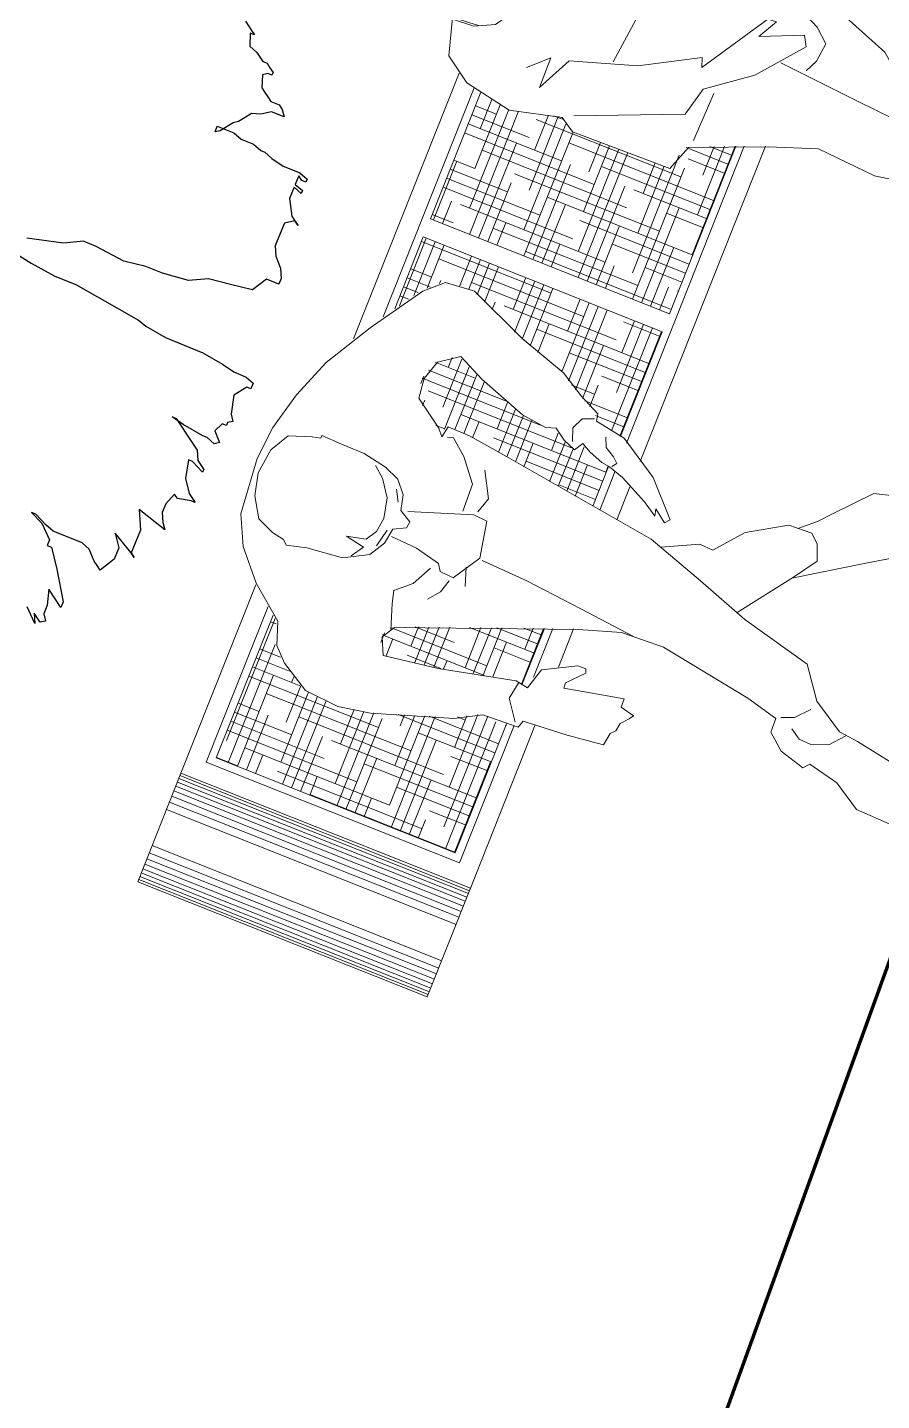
# Model space of a CAD drawing. Header units: millimetres. Extents: x 111 to 1506, y 14 to 566.
# Drawn here: x 240.077 to 241.729, y 175.545 to 178.2 of the extents above; entities that cross this region are included whole.
import ezdxf

# ---------------------------------------------------------------- set-up
doc = ezdxf.new("R2010")
doc.units = ezdxf.units.MM
doc.layers.add('fer', color=8, linetype='Continuous')
doc.layers.add('G', color=254, linetype='Continuous', lineweight=5)
doc.layers.add('mobiliario', color=45, linetype='Continuous', lineweight=13)
pattern_1 = [(360, (2.309277, 33.903915), (0.05, 0.0125), [0.2, -0.1]), (90, (2.309277, 33.903915), (-0.0125, -0.05), [0.2, -0.1])]

# ---------------------------------------------------------------- blocks, each defined once
blk = doc.blocks.new('persona 1')
at = {"layer": 'mobiliario', "color": 32, "lineweight": 9}
for p, q in [((768301.7749, 8993267.2519), (768301.8256, 8993267.2761)), ((768301.8256, 8993267.2761), (768301.9237, 8993267.285)), ((768301.8293, 8993267.2442), (768301.8629, 8993267.2653)), ((768301.8629, 8993267.2653), (768301.902, 8993267.2743)), ((768301.902, 8993267.2743), (768301.9465, 8993267.2687)), ((768301.9237, 8993267.285), (768301.983, 8993267.28)), ((768301.9465, 8993267.2687), (768301.9793, 8993267.2503)), ((768301.983, 8993267.28), (768302.0501, 8993267.263)), ((768301.7249, 8993267.208), (768301.7749, 8993267.2519)), ((768301.8158, 8993267.2141), (768301.8293, 8993267.2442)), ((768301.9793, 8993267.2503), (768301.9931, 8993267.2114)), ((768302.0501, 8993267.263), (768302.1202, 8993267.2363)), ((768302.1202, 8993267.2363), (768302.2033, 8993267.1879)), ((768301.6781, 8993267.1494), (768301.7249, 8993267.208)), ((768301.8117, 8993267.1918), (768301.8158, 8993267.2141)), ((768301.9931, 8993267.2114), (768301.9962, 8993267.1968)), ((768301.9962, 8993267.1968), (768302.0011, 8993267.197)), ((768302.0011, 8993267.197), (768302.0001, 8993267.16)), ((768301.8047, 8993267.1841), (768301.8117, 8993267.1918)), ((768301.8134, 8993267.1499), (768301.8047, 8993267.1841)), ((768302.2033, 8993267.1879), (768302.2944, 8993267.1275)), ((768301.6392, 8993267.1355), (768301.6781, 8993267.1494)), ((768301.8202, 8993267.0866), (768301.8134, 8993267.1499)), ((768302.0001, 8993267.16), (768301.9994, 8993267.118)), ((768301.6155, 8993267.1124), (768301.6392, 8993267.1355)), ((768302.2944, 8993267.1275), (768302.3227, 8993267.0966)), ((768301.5856, 8993267.0619), (768301.6155, 8993267.1124)), ((768301.9994, 8993267.118), (768301.9912, 8993267.0758)), ((768301.8423, 8993267.0452), (768301.8202, 8993267.0866)), ((768301.8498, 8993267.0601), (768301.8567, 8993267.0937)), ((768301.8567, 8993267.0937), (768301.8643, 8993267.0607)), ((768301.9719, 8993267.0734), (768301.9877, 8993267.0927)), ((768302.3227, 8993267.0966), (768302.3273, 8993267.045)), ((768301.5807, 8993267.0001), (768301.5856, 8993267.0619)), ((768301.8284, 8993267.0738), (768301.8498, 8993267.0601)), ((768301.8643, 8993267.0607), (768301.8835, 8993267.049)), ((768301.9085, 8993267.0459), (768301.9436, 8993267.0535)), ((768301.9436, 8993267.0535), (768301.9719, 8993267.0734)), ((768301.9912, 8993267.0758), (768301.98, 8993267.0483)), ((768302.1221, 8993267.0663), (768302.0872, 8993267.0156)), ((768302.1564, 8993267.0702), (768302.1221, 8993267.0663)), ((768302.1913, 8993267.0593), (768302.1564, 8993267.0702)), ((768302.2148, 8993267.0257), (768302.1913, 8993267.0593)), ((768301.87, 8993267.029), (768301.8423, 8993267.0452)), ((768301.8603, 8993267.04), (768301.8922, 8993267.0329)), ((768301.8835, 8993267.049), (768301.9085, 8993267.0459)), ((768301.9586, 8993267.0301), (768301.9318, 8993267.0237)), ((768301.9438, 8993267.0333), (768301.9633, 8993267.0441)), ((768301.98, 8993267.0483), (768301.9586, 8993267.0301)), ((768302.3273, 8993267.045), (768302.2823, 8993266.9397)), ((768301.8971, 8993267.0249), (768301.87, 8993267.029)), ((768301.8851, 8993267.0222), (768301.882, 8993266.9753)), ((768301.908, 8993267.0035), (768301.8971, 8993267.0249)), ((768301.9318, 8993267.0237), (768301.9199, 8993267.0024)), ((768301.9711, 8993266.905), (768301.9347, 8993267.0119)), ((768302.0872, 8993267.0156), (768302.0753, 8993267.0053)), ((768302.1921, 8993266.978), (768302.2148, 8993267.0257)), ((768301.5904, 8993266.9438), (768301.5807, 8993267.0001)), ((768301.7785, 8993266.9785), (768301.8004, 8993266.9843)), ((768301.8004, 8993266.9843), (768301.8237, 8993266.9582)), ((768301.9199, 8993267.0024), (768301.908, 8993267.0035)), ((768302.0575, 8993266.9578), (768302.081, 8993266.9858)), ((768302.0753, 8993267.0053), (768302.0952, 8993267.0012)), ((768302.081, 8993266.9858), (768302.0782, 8993266.9956)), ((768302.0952, 8993267.0012), (768302.0943, 8993266.9617)), ((768301.7196, 8993266.9737), (768301.6906, 8993266.9602)), ((768301.6906, 8993266.9602), (768301.7043, 8993266.8646)), ((768301.7423, 8993266.9598), (768301.7196, 8993266.9737)), ((768301.7351, 8993266.9642), (768301.7785, 8993266.9785)), ((768301.8551, 8993266.6662), (768301.7423, 8993266.9598)), ((768301.882, 8993266.9753), (768301.8715, 8993266.9305)), ((768302.0943, 8993266.9617), (768302.0849, 8993266.8899)), ((768302.1612, 8993266.8905), (768302.1921, 8993266.978)), ((768301.6352, 8993266.8076), (768301.5904, 8993266.9438)), ((768301.8237, 8993266.9582), (768301.8589, 8993266.9399)), ((768302.0194, 8993266.9267), (768302.0575, 8993266.9578)), ((768302.2823, 8993266.9397), (768302.2538, 8993266.8523)), ((768301.8281, 8993266.9091), (768301.8077, 8993266.9255)), ((768301.8596, 8993266.9227), (768301.8581, 8993266.898)), ((768301.8715, 8993266.9305), (768301.8596, 8993266.9227)), ((768301.9703, 8993266.9247), (768302.0194, 8993266.9267)), ((768302.0061, 8993266.8916), (768302.0494, 8993266.9155)), ((768301.8505, 8993266.9026), (768301.8281, 8993266.9091)), ((768301.8581, 8993266.898), (768301.9061, 8993266.8679)), ((768301.9696, 8993266.8803), (768301.9711, 8993266.905)), ((768301.9786, 8993266.9004), (768302.0061, 8993266.8916)), ((768302.0849, 8993266.8899), (768302.0446, 8993266.6074)), ((768302.1556, 8993266.8459), (768302.1612, 8993266.8905)), ((768301.7043, 8993266.8646), (768301.7343, 8993266.7328)), ((768301.8833, 8993266.8842), (768301.8517, 8993266.8731)), ((768301.9061, 8993266.8679), (768301.9696, 8993266.8803)), ((768301.8998, 8993266.7789), (768301.9038, 8993266.8628)), ((768302.1612, 8993266.8289), (768302.1556, 8993266.8459)), ((768302.2538, 8993266.8523), (768302.2285, 8993266.8094)), ((768302.1473, 8993266.8086), (768302.1612, 8993266.8289)), ((768301.6592, 8993266.7643), (768301.6352, 8993266.8076)), ((768302.1383, 8993266.7861), (768302.1473, 8993266.8086)), ((768302.1722, 8993266.8022), (768302.1503, 8993266.794)), ((768302.1922, 8993266.7932), (768302.1722, 8993266.8022)), ((768302.2285, 8993266.8094), (768302.2103, 8993266.7717)), ((768301.8893, 8993266.675), (768301.8998, 8993266.7789)), ((768302.1535, 8993266.7768), (768302.1383, 8993266.7861)), ((768302.1444, 8993266.7592), (768302.1535, 8993266.7768)), ((768302.2004, 8993266.7738), (768302.1922, 8993266.7932)), ((768302.2103, 8993266.7717), (768302.1981, 8993266.7688)), ((768301.6617, 8993266.7003), (768301.6592, 8993266.7643)), ((768302.1355, 8993266.7342), (768302.1444, 8993266.7592)), ((768302.1981, 8993266.7688), (768302.188, 8993266.7142)), ((768301.7023, 8993266.7328), (768301.6676, 8993266.7079)), ((768301.7333, 8993266.7272), (768301.7023, 8993266.7328)), ((768301.7343, 8993266.7328), (768301.7303, 8993266.7105)), ((768302.1337, 8993266.7194), (768302.1355, 8993266.7342)), ((768302.1518, 8993266.7192), (768302.1623, 8993266.7371)), ((768302.1623, 8993266.7371), (768302.1782, 8993266.744)), ((768301.6742, 8993266.6959), (768301.6617, 8993266.7003)), ((768301.7303, 8993266.7105), (768301.7676, 8993266.6996)), ((768302.1249, 8993266.6919), (768302.1337, 8993266.7194)), ((768302.1357, 8993266.716), (768302.1434, 8993266.7101)), ((768302.1434, 8993266.7101), (768302.1518, 8993266.7192)), ((768302.188, 8993266.7142), (768302.1441, 8993266.6434)), ((768301.6799, 8993266.6172), (768301.6742, 8993266.6959)), ((768301.7676, 8993266.6996), (768301.797, 8993266.6442)), ((768302.0999, 8993266.6416), (768302.1249, 8993266.6919)), ((768301.8777, 8993266.5957), (768301.8551, 8993266.6662)), ((768301.8786, 8993266.574), (768301.8893, 8993266.675)), ((768301.7621, 8993266.6526), (768301.7523, 8993266.6522)), ((768301.7523, 8993266.6522), (768301.7737, 8993266.5496)), ((768301.7903, 8993266.6266), (768301.7621, 8993266.6526)), ((768301.797, 8993266.6442), (768301.7975, 8993266.6294)), ((768302.0837, 8993266.6163), (768302.0999, 8993266.6416)), ((768302.1441, 8993266.6434), (768302.0872, 8993266.5894)), ((768301.6874, 8993266.5535), (768301.6799, 8993266.6172)), ((768301.7975, 8993266.6294), (768301.7903, 8993266.6266)), ((768302.0446, 8993266.6074), (768302.0095, 8993266.5024)), ((768302.0795, 8993266.5964), (768302.0958, 8993266.6193)), ((768302.0958, 8993266.6193), (768302.0837, 8993266.6163)), ((768301.8808, 8993266.5194), (768301.8777, 8993266.5957)), ((768302.0676, 8993266.527), (768302.0379, 8993266.5872)), ((768302.0872, 8993266.5894), (768302.0795, 8993266.5964)), ((768301.7097, 8993266.5495), (768301.6874, 8993266.5535)), ((768301.7174, 8993266.5424), (768301.7097, 8993266.5495)), ((768301.7322, 8993266.5405), (768301.7174, 8993266.5424)), ((768301.745, 8993266.5287), (768301.7322, 8993266.5405)), ((768301.7589, 8993266.549), (768301.7526, 8993266.5241)), ((768301.7737, 8993266.5496), (768301.7589, 8993266.549)), ((768301.7526, 8993266.5241), (768301.745, 8993266.5287)), ((768301.853, 8993266.3532), (768301.8808, 8993266.5194)), ((768302.0661, 8993266.5023), (768302.0676, 8993266.527)), ((768302.0095, 8993266.5024), (768301.9764, 8993266.4075)), ((768302.1145, 8993266.4623), (768302.0661, 8993266.5023)), ((768302.1541, 8993266.3974), (768302.1145, 8993266.4623)), ((768301.9823, 8993266.4245), (768302.0744, 8993266.3572)), ((768301.9764, 8993266.4075), (768301.9446, 8993266.2805)), ((768302.1557, 8993266.3556), (768302.1541, 8993266.3974)), ((768302.178, 8993266.354), (768302.1547, 8993266.3808)), ((768301.8381, 8993266.2959), (768301.853, 8993266.3532)), ((768302.0717, 8993266.3593), (768302.1406, 8993266.2535)), ((768302.0744, 8993266.3572), (768302.115, 8993266.3293)), ((768302.1416, 8993266.3402), (768302.1557, 8993266.3556)), ((768302.1985, 8993266.336), (768302.178, 8993266.354)), ((768302.115, 8993266.3293), (768302.1416, 8993266.3402)), ((768302.1985, 8993266.336), (768302.2579, 8993266.2819)), ((768301.79, 8993266.2669), (768301.8135, 8993266.2949)), ((768301.8135, 8993266.2949), (768301.8381, 8993266.2959)), ((768301.8516, 8993266.2669), (768301.8433, 8993266.2888)), ((768301.9446, 8993266.2805), (768301.892, 8993266.2414)), ((768302.2579, 8993266.2819), (768302.2749, 8993266.2204)), ((768301.7771, 8993266.222), (768301.79, 8993266.2669)), ((768301.8204, 8993266.2459), (768301.832, 8993266.2637)), ((768301.8746, 8993266.2457), (768301.8516, 8993266.2669)), ((768301.8189, 8993266.2237), (768301.8204, 8993266.2459)), ((768301.892, 8993266.2414), (768301.8573, 8993266.1858)), ((768302.1869, 8993266.1812), (768302.1406, 8993266.2535)), ((768301.7748, 8993266.1579), (768301.7873, 8993266.2126)), ((768301.7873, 8993266.2126), (768301.7771, 8993266.222)), ((768301.8299, 8993266.1946), (768301.8189, 8993266.2237)), ((768301.8554, 8993266.1734), (768301.8299, 8993266.1946)), ((768301.8573, 8993266.1858), (768301.8538, 8993266.1512)), ((768301.7447, 8993266.1098), (768301.7748, 8993266.1579)), ((768301.8538, 8993266.1512), (768301.8325, 8993266.0347)), ((768301.7425, 8993266.0432), (768301.7447, 8993266.1098))]:
    blk.add_line(p, q, dxfattribs=at)
blk = doc.blocks.new('persona 2')
at = {"layer": 'mobiliario', "color": 32, "lineweight": 9}
for p, q in [((768302.5569, 8993267.3259), (768302.6311, 8993267.3463)), ((768302.6311, 8993267.3463), (768302.7096, 8993267.3066)), ((768302.5011, 8993267.2614), (768302.5569, 8993267.3259)), ((768302.7096, 8993267.3066), (768302.7416, 8993267.2198)), ((768302.4385, 8993267.2281), (768302.5022, 8993267.2463)), ((768302.502, 8993267.207), (768302.4992, 8993267.2455)), ((768302.5056, 8993267.1996), (768302.5011, 8993267.2614)), ((768302.407, 8993267.182), (768302.4385, 8993267.2281)), ((768302.7416, 8993267.2198), (768302.7623, 8993267.2046)), ((768302.7508, 8993267.2174), (768302.7771, 8993267.1467)), ((768302.5181, 8993267.1734), (768302.502, 8993267.207)), ((768302.7623, 8993267.2046), (768302.8467, 8993267.188)), ((768302.3905, 8993267.0977), (768302.407, 8993267.182)), ((768302.5562, 8993267.1489), (768302.5181, 8993267.1734)), ((768302.8467, 8993267.188), (768302.9361, 8993266.9783)), ((768302.5342, 8993267.1595), (768302.5698, 8993267.0864)), ((768302.6081, 8993267.1209), (768302.5562, 8993267.1489)), ((768302.7771, 8993267.1467), (768302.7514, 8993267.0844)), ((768302.659, 8993267.1276), (768302.6081, 8993267.1209)), ((768302.6752, 8993267.1137), (768302.659, 8993267.1276)), ((768302.653, 8993267.0652), (768302.6752, 8993267.1137)), ((768302.4121, 8993267.0086), (768302.3905, 8993267.0977)), ((768302.4692, 8993267.0973), (768302.5002, 8993267.0648)), ((768302.5698, 8993267.0864), (768302.6264, 8993267.0769)), ((768302.6264, 8993267.0769), (768302.6565, 8993267.0791)), ((768302.7514, 8993267.0844), (768302.6958, 8993267.0592)), ((768302.5002, 8993267.0648), (768302.4459, 8993267.0639)), ((768302.4459, 8993267.0639), (768302.507, 8993267.0336)), ((768302.6958, 8993267.0592), (768302.653, 8993267.0652)), ((768302.7858, 8993267.0068), (768302.7768, 8993267.0681)), ((768302.7768, 8993267.0681), (768302.8308, 8993266.9904)), ((768302.507, 8993267.0336), (768302.5424, 8993266.9212)), ((768302.3958, 8993266.9832), (768302.4121, 8993267.0086)), ((768302.7716, 8993266.9514), (768302.7858, 8993267.0068)), ((768302.3996, 8993266.8051), (768302.3958, 8993266.9832)), ((768302.4957, 8993266.8151), (768302.4224, 8993266.9912)), ((768302.8308, 8993266.9904), (768302.8165, 8993266.8956)), ((768302.5333, 8993266.9629), (768302.6767, 8993266.946)), ((768302.9361, 8993266.9783), (768302.8322, 8993266.7834)), ((768302.6767, 8993266.946), (768302.7716, 8993266.9514)), ((768302.7716, 8993266.9514), (768302.8119, 8993266.8968)), ((768302.5424, 8993266.9212), (768302.5964, 8993266.8238)), ((768302.8165, 8993266.8956), (768302.763, 8993266.8207)), ((768302.5964, 8993266.8238), (768302.5801, 8993266.8181)), ((768302.5801, 8993266.8181), (768302.699, 8993266.7436)), ((768302.763, 8993266.8207), (768302.793, 8993266.8032)), ((768302.4446, 8993266.7887), (768302.3996, 8993266.8051)), ((768302.5465, 8993266.8021), (768302.4957, 8993266.8151)), ((768302.6017, 8993266.729), (768302.5465, 8993266.8021)), ((768302.771, 8993266.8138), (768302.7187, 8993266.7631)), ((768302.4961, 8993266.6624), (768302.4446, 8993266.7887)), ((768302.4585, 8993266.7852), (768302.5464, 8993266.7825)), ((768302.752, 8993266.7005), (768302.7941, 8993266.7882)), ((768302.8091, 8993266.7893), (768302.7819, 8993266.6634)), ((768302.8322, 8993266.7834), (768302.8091, 8993266.7893)), ((768302.7001, 8993266.7285), (768302.6654, 8993266.7472)), ((768302.6654, 8993266.7472), (768302.6964, 8993266.6754)), ((768302.679, 8993266.665), (768302.6017, 8993266.729)), ((768302.699, 8993266.7436), (768302.7001, 8993266.7285)), ((768302.7483, 8993266.6474), (768302.752, 8993266.7005)), ((768302.6374, 8993266.6953), (768302.6252, 8993266.5508)), ((768302.7171, 8993266.6602), (768302.7276, 8993266.6821)), ((768302.7276, 8993266.6821), (768302.7391, 8993266.6497)), ((768302.5247, 8993266.5814), (768302.4961, 8993266.6624)), ((768302.6964, 8993266.6754), (768302.679, 8993266.665)), ((768302.6962, 8993266.636), (768302.7171, 8993266.6602)), ((768302.7669, 8993266.6623), (768302.72, 8993266.5365)), ((768302.7819, 8993266.6634), (768302.7669, 8993266.6623)), ((768302.6407, 8993266.6502), (768302.6627, 8993266.6397)), ((768302.6627, 8993266.6397), (768302.6962, 8993266.636)), ((768302.7391, 8993266.6497), (768302.7483, 8993266.6474)), ((768302.5173, 8993266.475), (768302.5247, 8993266.5814)), ((768302.6252, 8993266.5508), (768302.6119, 8993266.3869)), ((768302.72, 8993266.5365), (768302.677, 8993266.4835)), ((768302.5252, 8993266.4287), (768302.5173, 8993266.475)), ((768302.677, 8993266.4835), (768302.6235, 8993266.4086)), ((768302.4619, 8993266.4167), (768302.4917, 8993266.4324)), ((768302.4917, 8993266.4324), (768302.5252, 8993266.4287)), ((768302.5252, 8993266.4287), (768302.5455, 8993266.3153)), ((768302.4695, 8993266.3839), (768302.4619, 8993266.4167)), ((768302.5124, 8993266.4172), (768302.4995, 8993266.3664)), ((768302.6235, 8993266.4086), (768302.6129, 8993266.3867)), ((768302.4646, 8993266.3261), (768302.4695, 8993266.3839)), ((768302.6129, 8993266.3867), (768302.616, 8993266.3023)), ((768302.4995, 8993266.3664), (768302.5107, 8993266.2947)), ((768302.4919, 8993266.2355), (768302.4646, 8993266.3261)), ((768302.5455, 8993266.3153), (768302.5188, 8993266.2877)), ((768302.5499, 8993266.2552), (768302.5455, 8993266.3153)), ((768302.616, 8993266.3023), (768302.6275, 8993266.2698)), ((768302.5188, 8993266.2877), (768302.514, 8993266.2496)), ((768302.559, 8993266.2135), (768302.5499, 8993266.2552)), ((768302.6145, 8993266.219), (768302.6321, 8993266.2687)), ((768302.6275, 8993266.2698), (768302.6368, 8993266.244)), ((768302.514, 8993266.2496), (768302.4919, 8993266.2355)), ((768302.6368, 8993266.244), (768302.6411, 8993266.2073)), ((768302.5516, 8993266.1698), (768302.559, 8993266.2135)), ((768302.6411, 8993266.2073), (768302.5956, 8993266.1254)), ((768302.597, 8993266.189), (768302.6145, 8993266.219)), ((768302.567, 8993266.2065), (768302.582, 8993266.188)), ((768302.582, 8993266.188), (768302.597, 8993266.189)), ((768302.5574, 8993266.1303), (768302.5516, 8993266.1698)), ((768302.5956, 8993266.1254), (768302.5574, 8993266.1303))]:
    blk.add_line(p, q, dxfattribs=at)
blk = doc.blocks.new('bloque1')
at = {"layer": 'mobiliario'}
h = blk.add_hatch(dxfattribs=at)
h.set_pattern_fill('HOUND', color=250, scale=0.2, style=0)
h.set_pattern_definition(pattern_1)
h.paths.add_polyline_path([(256.2525, 18.257), (256.2562, 18.3034), (256.2787, 18.3412), (256.2964, 18.3586), (256.3256, 18.369), (256.3306, 18.3753), (256.1335, 18.3753), (256.1335, 18.0453), (256.3128, 18.0453), (256.3114, 18.0802), (256.2935, 18.1127), (256.2598, 18.2148)])
h = blk.add_hatch(dxfattribs=at)
h.set_pattern_fill('HOUND', color=250, scale=0.2, style=0)
h.set_pattern_definition(pattern_1)
h.paths.add_polyline_path([(256.3738, 18.2268), (256.3567, 18.2372), (256.335, 18.2271), (256.3453, 18.1554), (256.3677, 18.0566), (256.3657, 18.0453), (256.4435, 18.0453)])
h.paths.add_polyline_path([(256.7111, 18.2405), (256.7281, 18.2763), (256.7105, 18.3014), (256.6843, 18.3096), (256.6586, 18.3067), (256.6324, 18.2687), (256.6235, 18.2609), (256.6384, 18.2578), (256.6378, 18.2282), (256.6307, 18.1744), (256.6123, 18.0453), (256.6669, 18.0453), (256.6673, 18.0465), (256.6687, 18.0576), (256.6753, 18.0764), (256.6821, 18.0896), (256.6708, 18.0965), (256.6775, 18.1134), (256.6879, 18.1286), (256.6837, 18.1414), (256.6879, 18.1748)])
h.paths.add_polyline_path([(256.853, 18.3753), (256.7535, 18.3753), (256.7878, 18.3526), (256.8091, 18.3294), (256.8125, 18.2907), (256.7788, 18.2118), (256.7574, 18.1462), (256.7384, 18.114), (256.7248, 18.0858), (256.7156, 18.0836), (256.7085, 18.0453), (256.853, 18.0453)])
h = blk.add_hatch(dxfattribs=at)
h.set_pattern_fill('HOUND', color=250, scale=0.2, style=0)
h.set_pattern_definition(pattern_1)
h.paths.add_polyline_path([(257.0489, 18.2496), (257.0611, 18.2686), (257.0449, 18.3354), (257.0527, 18.3753), (256.878, 18.3753), (256.878, 18.0453), (257.1093, 18.0453), (257.0855, 18.1037), (257.0517, 18.116)])
h.paths.add_polyline_path([(257.5635, 18.3753), (257.399, 18.3753), (257.4541, 18.2459), (257.3762, 18.0997), (257.3589, 18.1041), (257.3462, 18.0453), (257.5635, 18.0453)])
at = {"layer": 'mobiliario', "color": 250}
for p, q in [((255.9485, 18.0103), (255.9485, 18.4103)), ((256.0985, 18.4103), (255.9485, 18.4103)), ((255.9518, 18.4103), (255.9518, 18.0103)), ((255.9556, 18.4103), (255.9556, 18.0103)), ((255.9607, 18.4103), (255.9607, 18.0103)), ((255.9665, 18.4103), (255.9665, 18.0103)), ((255.973, 18.4103), (255.973, 18.0103)), ((255.9804, 18.4103), (255.9804, 18.0103)), ((255.9884, 18.4103), (255.9884, 18.0103)), ((255.9985, 18.0103), (255.9985, 18.4103)), ((256.0485, 18.0103), (256.0485, 18.4103)), ((256.0585, 18.4103), (256.0585, 18.0103)), ((256.0666, 18.4103), (256.0666, 18.0103)), ((256.074, 18.4103), (256.074, 18.0103)), ((256.0805, 18.4103), (256.0805, 18.0103)), ((256.0863, 18.4103), (256.0863, 18.0103)), ((256.0913, 18.4103), (256.0913, 18.0103)), ((256.0952, 18.4103), (256.0952, 18.0103)), ((256.0985, 18.0103), (256.0985, 18.4103)), ((256.3586, 18.4103), (256.0985, 18.4103)), ((256.0985, 18.4103), (256.0985, 18.0103)), ((257.0653, 18.4103), (256.6981, 18.4103)), ((256.3386, 18.3853), (256.1235, 18.3853)), ((256.1235, 18.3853), (256.1235, 18.0353)), ((257.0547, 18.3853), (256.7385, 18.3853)), ((256.3306, 18.3753), (256.1335, 18.3753)), ((256.1335, 18.3753), (256.1335, 18.0453)), ((256.853, 18.3753), (256.7535, 18.3753)), ((256.853, 18.0453), (256.853, 18.3753)), ((257.0527, 18.3753), (256.878, 18.3753)), ((256.878, 18.0453), (256.878, 18.3753)), ((256.1335, 18.0453), (256.3128, 18.0453)), ((256.3657, 18.0453), (256.4435, 18.0453)), ((256.6123, 18.0453), (256.6669, 18.0453)), ((256.7085, 18.0453), (256.853, 18.0453)), ((256.878, 18.0453), (257.1093, 18.0453)), ((256.1235, 18.0353), (256.3132, 18.0353)), ((256.3802, 18.0353), (256.4474, 18.0353)), ((256.6109, 18.0353), (256.6637, 18.0353)), ((256.7035, 18.0353), (257.1134, 18.0353)), ((256.0985, 18.0103), (255.9485, 18.0103)), ((256.0952, 18.0103), (256.324, 18.0103)), ((256.404, 18.0103), (256.457, 18.0103)), ((256.6073, 18.0103), (256.653, 18.0103)), ((256.688, 18.0103), (257.1236, 18.0103))]:
    blk.add_line(p, q, dxfattribs=at)
at = {"layer": 'mobiliario', "xscale": 0.75, "yscale": 0.75, "zscale": 0.75}
for name, p in [('persona 2', (-575969.748, -6744931.9903)), ('persona 1', (-575969.933, -6744931.9954))]:
    blk.add_blockref(name, p, dxfattribs=at)
blk = doc.blocks.new('A$C772F565F')
at = {"layer": 'mobiliario', "lineweight": 13, "xscale": 1.506646428533565, "yscale": 1.506646428533565, "zscale": 1.506646428533565}
blk.add_blockref('bloque1', (-385.6239, -26.38), dxfattribs=at)
blk = doc.blocks.new('tr')
at = {"layer": 'fer', "color": 97}
for p, q in [((1378.7648, 206.7174), (1378.7707, 206.7347)), ((1378.7648, 206.7174), (1378.7707, 206.7347)), ((1378.7648, 206.6914), (1378.7648, 206.7174)), ((1378.7648, 206.6914), (1378.7648, 206.7174)), ((1378.7707, 206.7347), (1378.7827, 206.7347)), ((1378.7707, 206.7347), (1378.7707, 206.7347)), ((1378.7707, 206.7347), (1378.7827, 206.7347)), ((1378.7707, 206.7347), (1378.7707, 206.7347)), ((1378.7827, 206.7347), (1378.7827, 206.7261)), ((1378.7827, 206.7347), (1378.7827, 206.7261)), ((1378.7827, 206.7261), (1378.8065, 206.7087)), ((1378.7827, 206.7261), (1378.7827, 206.7261)), ((1378.7827, 206.7261), (1378.8065, 206.7087)), ((1378.7827, 206.7261), (1378.7827, 206.7261)), ((1378.8065, 206.7087), (1378.8422, 206.7174)), ((1378.8065, 206.7087), (1378.8422, 206.7174)), ((1378.8422, 206.7174), (1378.8541, 206.7261)), ((1378.8422, 206.7174), (1378.8541, 206.7261)), ((1378.8541, 206.7261), (1378.86, 206.7174)), ((1378.8541, 206.7261), (1378.8541, 206.7261)), ((1378.8541, 206.7261), (1378.86, 206.7174)), ((1378.8541, 206.7261), (1378.8541, 206.7261)), ((1378.86, 206.7174), (1378.866, 206.7174)), ((1378.86, 206.7174), (1378.866, 206.7174)), ((1378.866, 206.7174), (1378.866, 206.7087)), ((1378.866, 206.7174), (1378.866, 206.7087)), ((1378.8838, 206.7001), (1378.9017, 206.7174)), ((1378.8838, 206.7001), (1378.9017, 206.7174)), ((1378.9017, 206.7174), (1378.9076, 206.7087)), ((1378.9017, 206.7174), (1378.9076, 206.7087)), ((1379.0147, 206.7001), (1379.0266, 206.7174)), ((1379.0147, 206.7001), (1379.0266, 206.7174)), ((1379.0266, 206.7174), (1379.0266, 206.7087)), ((1379.0266, 206.7174), (1379.0266, 206.7087)), ((1378.4434, 206.6827), (1378.4494, 206.6914)), ((1378.4434, 206.6827), (1378.4494, 206.6914)), ((1378.4553, 206.7001), (1378.4494, 206.6914)), ((1378.4494, 206.6914), (1378.4553, 206.7001)), ((1378.4553, 206.7001), (1378.4494, 206.6914)), ((1378.4494, 206.6914), (1378.4553, 206.7001)), ((1378.4494, 206.6914), (1378.4613, 206.6741)), ((1378.4494, 206.6914), (1378.4613, 206.6741)), ((1378.5268, 206.6827), (1378.5446, 206.7001)), ((1378.5268, 206.6827), (1378.5446, 206.7001)), ((1378.5446, 206.7001), (1378.5625, 206.7087)), ((1378.5446, 206.7001), (1378.5625, 206.7087)), ((1378.5446, 206.7001), (1378.5446, 206.7001)), ((1378.5446, 206.7001), (1378.5446, 206.7001)), ((1378.5625, 206.7087), (1378.5744, 206.7087)), ((1378.5625, 206.7087), (1378.5625, 206.7087)), ((1378.5625, 206.7087), (1378.5744, 206.7087)), ((1378.5625, 206.7087), (1378.5625, 206.7087)), ((1378.5744, 206.7087), (1378.5744, 206.6827)), ((1378.5744, 206.7087), (1378.5744, 206.7087)), ((1378.5744, 206.7087), (1378.5744, 206.6827)), ((1378.5744, 206.7087), (1378.5744, 206.7087)), ((1378.7588, 206.6654), (1378.7648, 206.6914)), ((1378.7588, 206.6654), (1378.7648, 206.6914)), ((1378.866, 206.7087), (1378.8838, 206.7001)), ((1378.866, 206.7087), (1378.8838, 206.7001)), ((1378.9076, 206.7087), (1378.9017, 206.6914)), ((1378.9076, 206.7087), (1378.9017, 206.6914)), ((1378.9017, 206.6914), (1378.9017, 206.6827)), ((1378.9017, 206.6914), (1378.9017, 206.6827)), ((1378.9314, 206.6827), (1378.9493, 206.6914)), ((1378.9314, 206.6827), (1378.9493, 206.6914)), ((1378.9493, 206.6914), (1378.9612, 206.7087)), ((1378.9493, 206.6914), (1378.9612, 206.7087)), ((1378.9671, 206.7087), (1378.9552, 206.6827)), ((1378.9671, 206.7087), (1378.9552, 206.6827)), ((1378.9612, 206.7087), (1378.9671, 206.7087)), ((1378.9612, 206.7087), (1378.9671, 206.7087)), ((1378.9909, 206.6827), (1379.0147, 206.7001)), ((1378.9909, 206.6827), (1379.0147, 206.7001)), ((1379.0266, 206.7087), (1379.0326, 206.6827)), ((1379.0266, 206.7087), (1379.0326, 206.6827)), ((1378.3601, 206.6654), (1378.3661, 206.6827)), ((1378.3601, 206.6654), (1378.3661, 206.6827)), ((1378.3601, 206.6394), (1378.3601, 206.6654)), ((1378.3601, 206.6394), (1378.3601, 206.6654)), ((1378.3661, 206.6827), (1378.372, 206.6827)), ((1378.3661, 206.6827), (1378.372, 206.6827)), ((1378.372, 206.6741), (1378.3661, 206.6654)), ((1378.372, 206.6741), (1378.3661, 206.6654)), ((1378.3661, 206.6654), (1378.372, 206.6654)), ((1378.3661, 206.6654), (1378.372, 206.6654)), ((1378.372, 206.6827), (1378.372, 206.6741)), ((1378.372, 206.6827), (1378.372, 206.6741)), ((1378.372, 206.6654), (1378.3839, 206.6654)), ((1378.372, 206.6654), (1378.3839, 206.6654)), ((1378.3839, 206.6654), (1378.3899, 206.6827)), ((1378.3839, 206.6654), (1378.3899, 206.6827)), ((1378.3958, 206.6827), (1378.3899, 206.6654)), ((1378.3899, 206.6827), (1378.3958, 206.6827)), ((1378.3958, 206.6827), (1378.3899, 206.6654)), ((1378.3899, 206.6827), (1378.3958, 206.6827)), ((1378.3899, 206.6654), (1378.4137, 206.6654)), ((1378.3899, 206.6654), (1378.4137, 206.6654)), ((1378.4137, 206.6654), (1378.4434, 206.6827)), ((1378.4137, 206.6654), (1378.4434, 206.6827)), ((1378.4613, 206.6741), (1378.491, 206.6741)), ((1378.4613, 206.6741), (1378.491, 206.6741)), ((1378.491, 206.6741), (1378.5089, 206.6741)), ((1378.491, 206.6741), (1378.5089, 206.6741)), ((1378.5089, 206.6741), (1378.5268, 206.6827)), ((1378.5089, 206.6741), (1378.5268, 206.6827)), ((1378.5744, 206.6827), (1378.6041, 206.6654)), ((1378.5744, 206.6827), (1378.6041, 206.6654)), ((1378.6041, 206.6654), (1378.6101, 206.6221)), ((1378.6041, 206.6654), (1378.6101, 206.6221)), ((1378.7529, 206.6221), (1378.7588, 206.6654)), ((1378.7529, 206.6221), (1378.7588, 206.6654)), ((1378.8898, 206.6221), (1378.9195, 206.6654)), ((1378.8898, 206.6221), (1378.9195, 206.6654)), ((1378.9017, 206.6827), (1378.8957, 206.6394)), ((1378.9017, 206.6827), (1378.8957, 206.6394)), ((1378.9195, 206.6654), (1378.9314, 206.6827)), ((1378.9195, 206.6654), (1378.9314, 206.6827)), ((1378.9552, 206.6741), (1378.9909, 206.6827)), ((1378.9552, 206.6827), (1378.9552, 206.6741)), ((1378.9552, 206.6741), (1378.9909, 206.6827)), ((1378.9552, 206.6827), (1378.9552, 206.6741)), ((1379.0326, 206.6827), (1379.0266, 206.6741)), ((1379.0326, 206.6827), (1379.0266, 206.6741)), ((1379.0266, 206.6741), (1379.0505, 206.6654)), ((1379.0266, 206.6741), (1379.0505, 206.6654)), ((1379.0505, 206.6654), (1379.0683, 206.6654)), ((1379.0505, 206.6654), (1379.0683, 206.6654)), ((1379.0683, 206.6654), (1379.0862, 206.6741)), ((1379.0683, 206.6654), (1379.0862, 206.6741)), ((1379.0981, 206.6827), (1379.0802, 206.6221)), ((1379.0981, 206.6827), (1379.0802, 206.6221)), ((1379.0862, 206.6741), (1379.0981, 206.6827)), ((1379.0862, 206.6741), (1379.0981, 206.6827)), ((1378.3601, 206.6307), (1378.3601, 206.6394)), ((1378.3601, 206.6307), (1378.3601, 206.6394)), ((1378.8957, 206.6394), (1378.8898, 206.6134)), ((1378.8957, 206.6394), (1378.8898, 206.6134)), ((1379.0802, 206.6221), (1379.1159, 206.6394)), ((1379.0802, 206.6221), (1379.1159, 206.6394)), ((1379.1159, 206.6394), (1379.1635, 206.6394)), ((1379.1159, 206.6394), (1379.1635, 206.6394)), ((1379.1635, 206.6394), (1379.1397, 206.5961)), ((1379.1635, 206.6394), (1379.1397, 206.5961)), ((1379.1695, 206.6481), (1379.1635, 206.6394)), ((1379.1635, 206.6394), (1379.1695, 206.6481)), ((1379.1695, 206.6481), (1379.1635, 206.6394)), ((1379.1635, 206.6394), (1379.1695, 206.6481)), ((1378.3542, 206.6047), (1378.3601, 206.6307)), ((1378.3542, 206.6047), (1378.3601, 206.6307)), ((1378.6101, 206.6221), (1378.616, 206.5788)), ((1378.6101, 206.6221), (1378.616, 206.5788)), ((1378.7529, 206.5441), (1378.7529, 206.6221)), ((1378.7529, 206.5441), (1378.7529, 206.6221)), ((1378.8898, 206.6134), (1378.8898, 206.6221)), ((1378.8898, 206.6134), (1378.8898, 206.6221)), ((1379.1397, 206.5961), (1379.1635, 206.6134)), ((1379.1397, 206.5961), (1379.1635, 206.6134)), ((1379.1635, 206.6134), (1379.1754, 206.6134)), ((1379.1635, 206.6134), (1379.1754, 206.6134)), ((1379.1754, 206.6134), (1379.1873, 206.6134)), ((1379.1754, 206.6134), (1379.1873, 206.6134)), ((1379.1873, 206.6134), (1379.2171, 206.5961)), ((1379.1873, 206.6134), (1379.2171, 206.5961)), ((1378.253, 206.5788), (1378.259, 206.5874)), ((1378.253, 206.5788), (1378.259, 206.5874)), ((1378.259, 206.5874), (1378.2709, 206.5961)), ((1378.259, 206.5874), (1378.2709, 206.5961)), ((1378.259, 206.5874), (1378.259, 206.5874)), ((1378.259, 206.5874), (1378.259, 206.5874)), ((1378.2709, 206.5961), (1378.2709, 206.5874)), ((1378.2709, 206.5961), (1378.2709, 206.5874)), ((1378.2709, 206.5874), (1378.2709, 206.5788)), ((1378.2709, 206.5874), (1378.2709, 206.5788)), ((1378.3482, 206.5874), (1378.3542, 206.6047)), ((1378.3482, 206.5874), (1378.3542, 206.6047)), ((1378.3482, 206.5788), (1378.3482, 206.5874)), ((1378.3482, 206.5788), (1378.3482, 206.5874)), ((1379.2111, 206.5874), (1379.2052, 206.5788)), ((1379.2111, 206.5874), (1379.2052, 206.5788)), ((1379.2171, 206.5961), (1379.2111, 206.5874)), ((1379.2171, 206.5961), (1379.2111, 206.5874)), ((1378.2471, 206.5528), (1378.253, 206.5614)), ((1378.2471, 206.5528), (1378.253, 206.5614)), ((1378.253, 206.5614), (1378.253, 206.5788)), ((1378.253, 206.5614), (1378.253, 206.5788)), ((1378.2709, 206.5788), (1378.2709, 206.5701)), ((1378.2709, 206.5788), (1378.2709, 206.5788)), ((1378.2709, 206.5788), (1378.2709, 206.5701)), ((1378.2709, 206.5788), (1378.2709, 206.5788)), ((1378.2709, 206.5701), (1378.2828, 206.5528)), ((1378.2709, 206.5701), (1378.2828, 206.5528)), ((1378.3423, 206.5614), (1378.3482, 206.5788)), ((1378.3423, 206.5614), (1378.3482, 206.5788)), ((1378.3423, 206.5441), (1378.3423, 206.5614)), ((1378.3423, 206.5441), (1378.3423, 206.5614)), ((1378.616, 206.5788), (1378.6339, 206.5441)), ((1378.616, 206.5788), (1378.6339, 206.5441)), ((1379.1873, 206.5614), (1379.1814, 206.5441)), ((1379.1873, 206.5614), (1379.1814, 206.5441)), ((1379.2052, 206.5788), (1379.1873, 206.5614)), ((1379.2052, 206.5788), (1379.1873, 206.5614)), ((1378.1875, 206.5268), (1378.1935, 206.5354)), ((1378.1875, 206.5268), (1378.1935, 206.5354)), ((1378.1935, 206.5354), (1378.1994, 206.5441)), ((1378.1935, 206.5354), (1378.1994, 206.5441)), ((1378.1994, 206.5441), (1378.2054, 206.5441)), ((1378.1994, 206.5441), (1378.2054, 206.5441)), ((1378.2054, 206.5441), (1378.2054, 206.5354)), ((1378.2054, 206.5441), (1378.2054, 206.5441)), ((1378.2054, 206.5441), (1378.2054, 206.5354)), ((1378.2054, 206.5441), (1378.2054, 206.5441)), ((1378.2054, 206.5354), (1378.2113, 206.5268)), ((1378.2054, 206.5354), (1378.2054, 206.5354)), ((1378.2054, 206.5354), (1378.2113, 206.5268)), ((1378.2054, 206.5354), (1378.2054, 206.5354)), ((1378.2113, 206.5268), (1378.2351, 206.5354)), ((1378.2113, 206.5268), (1378.2351, 206.5354)), ((1378.2351, 206.5354), (1378.2411, 206.5441)), ((1378.2351, 206.5354), (1378.2411, 206.5441)), ((1378.2351, 206.5354), (1378.2351, 206.5354)), ((1378.2351, 206.5354), (1378.2351, 206.5354)), ((1378.2411, 206.5441), (1378.2471, 206.5528)), ((1378.2411, 206.5441), (1378.2471, 206.5528)), ((1378.2828, 206.5528), (1378.2887, 206.5354)), ((1378.2828, 206.5528), (1378.2887, 206.5354)), ((1378.2887, 206.5354), (1378.3006, 206.5268)), ((1378.2887, 206.5354), (1378.3006, 206.5268)), ((1378.3363, 206.5181), (1378.3423, 206.5354)), ((1378.3363, 206.5181), (1378.3423, 206.5354)), ((1378.3423, 206.5441), (1378.3423, 206.5441)), ((1378.3423, 206.5354), (1378.3423, 206.5441)), ((1378.3423, 206.5441), (1378.3423, 206.5441)), ((1378.3423, 206.5354), (1378.3423, 206.5441)), ((1378.6339, 206.5441), (1378.6398, 206.4921)), ((1378.6339, 206.5441), (1378.6398, 206.4921)), ((1378.7469, 206.5008), (1378.7529, 206.5441)), ((1378.7469, 206.5008), (1378.7529, 206.5441)), ((1379.1814, 206.5441), (1379.1814, 206.5181)), ((1379.1814, 206.5441), (1379.1814, 206.5181)), ((1379.2468, 206.5181), (1379.3004, 206.5528)), ((1379.2468, 206.5181), (1379.3004, 206.5528)), ((1379.3123, 206.5528), (1379.2885, 206.5181)), ((1379.3123, 206.5528), (1379.2885, 206.5181)), ((1379.3004, 206.5528), (1379.3123, 206.5528)), ((1379.3004, 206.5528), (1379.3123, 206.5528)), ((1379.3123, 206.5528), (1379.3123, 206.5528)), ((1379.3123, 206.5528), (1379.3123, 206.5528)), ((1379.3361, 206.5268), (1379.348, 206.5354)), ((1379.3361, 206.5268), (1379.348, 206.5354)), ((1379.348, 206.5354), (1379.354, 206.5268)), ((1379.348, 206.5354), (1379.354, 206.5268)), ((1378.1756, 206.5008), (1378.1875, 206.5181)), ((1378.1756, 206.5008), (1378.1875, 206.5181)), ((1378.1875, 206.5181), (1378.1875, 206.5268)), ((1378.1875, 206.5181), (1378.1875, 206.5268)), ((1378.3006, 206.5268), (1378.3125, 206.5181)), ((1378.3006, 206.5268), (1378.3125, 206.5181)), ((1378.3125, 206.5181), (1378.3185, 206.5094)), ((1378.3125, 206.5181), (1378.3185, 206.5094)), ((1378.3185, 206.5094), (1378.3423, 206.4921)), ((1378.3185, 206.5094), (1378.3423, 206.4921)), ((1378.3363, 206.4834), (1378.3363, 206.5181)), ((1378.3363, 206.4834), (1378.3363, 206.5181)), ((1379.1814, 206.5181), (1379.1814, 206.4921)), ((1379.1814, 206.5181), (1379.1814, 206.4921)), ((1379.2111, 206.4921), (1379.2468, 206.5181)), ((1379.2111, 206.4921), (1379.2468, 206.5181)), ((1379.2468, 206.5181), (1379.2468, 206.5181)), ((1379.2468, 206.5181), (1379.2468, 206.5181)), ((1379.2885, 206.5181), (1379.3182, 206.5268)), ((1379.2885, 206.5181), (1379.3182, 206.5268)), ((1379.2885, 206.5181), (1379.2885, 206.5181)), ((1379.2885, 206.5181), (1379.2885, 206.5181)), ((1379.3182, 206.5268), (1379.3361, 206.5268)), ((1379.3182, 206.5268), (1379.3361, 206.5268)), ((1379.3599, 206.5181), (1379.3361, 206.4921)), ((1379.3599, 206.5181), (1379.3361, 206.4921)), ((1379.354, 206.5268), (1379.3421, 206.5094)), ((1379.354, 206.5268), (1379.3421, 206.5094)), ((1379.3421, 206.5094), (1379.3599, 206.5181)), ((1379.3421, 206.5094), (1379.3599, 206.5181)), ((1378.1399, 206.4748), (1378.1459, 206.4834)), ((1378.1399, 206.4748), (1378.1459, 206.4834)), ((1378.1459, 206.4748), (1378.1697, 206.4834)), ((1378.1459, 206.4834), (1378.1459, 206.4748)), ((1378.1459, 206.4748), (1378.1697, 206.4834)), ((1378.1459, 206.4834), (1378.1459, 206.4748)), ((1378.1697, 206.4834), (1378.1756, 206.5008)), ((1378.1697, 206.4834), (1378.1756, 206.5008)), ((1378.3363, 206.4834), (1378.3363, 206.4834)), ((1378.3482, 206.4834), (1378.3363, 206.4834)), ((1378.3363, 206.4834), (1378.3363, 206.4834)), ((1378.3482, 206.4834), (1378.3363, 206.4834)), ((1378.3423, 206.4921), (1378.3482, 206.4834)), ((1378.3423, 206.4921), (1378.3482, 206.4834)), ((1378.6398, 206.4921), (1378.6398, 206.4574)), ((1378.6398, 206.4921), (1378.6398, 206.4574)), ((1378.7231, 206.3448), (1378.741, 206.4834)), ((1378.7231, 206.3448), (1378.741, 206.4834)), ((1378.741, 206.4834), (1378.7469, 206.5008)), ((1378.741, 206.4834), (1378.7469, 206.5008)), ((1379.1754, 206.4574), (1379.1992, 206.4834)), ((1379.1814, 206.4834), (1379.1754, 206.4661)), ((1379.1754, 206.4574), (1379.1992, 206.4834)), ((1379.1814, 206.4834), (1379.1754, 206.4661)), ((1379.1814, 206.4921), (1379.1814, 206.4834)), ((1379.1814, 206.4921), (1379.1814, 206.4834)), ((1379.1992, 206.4834), (1379.2111, 206.4834)), ((1379.1992, 206.4834), (1379.2111, 206.4834)), ((1379.2111, 206.4834), (1379.2111, 206.4921)), ((1379.2111, 206.4834), (1379.2111, 206.4921)), ((1378.128, 206.4574), (1378.1399, 206.4748)), ((1378.128, 206.4574), (1378.1399, 206.4748)), ((1378.1399, 206.4748), (1378.1399, 206.4748)), ((1378.1399, 206.4748), (1378.1399, 206.4748)), ((1378.6398, 206.4574), (1378.6458, 206.4141)), ((1378.6398, 206.4574), (1378.6458, 206.4141)), ((1379.1754, 206.4661), (1379.1635, 206.4401)), ((1379.1754, 206.4661), (1379.1635, 206.4401)), ((1379.1635, 206.4314), (1379.1754, 206.4574)), ((1379.1635, 206.4314), (1379.1754, 206.4574)), ((1379.1754, 206.4661), (1379.1754, 206.4661)), ((1379.1754, 206.4661), (1379.1754, 206.4661)), ((1379.1635, 206.4401), (1379.1635, 206.4314)), ((1379.1635, 206.4401), (1379.1635, 206.4314)), ((1378.6458, 206.4141), (1378.6398, 206.3534)), ((1378.6458, 206.4141), (1378.6398, 206.3534)), ((1378.6398, 206.3534), (1378.6398, 206.3274)), ((1378.6398, 206.3534), (1378.6398, 206.3274)), ((1378.7231, 206.3014), (1378.7231, 206.3448)), ((1378.7231, 206.3014), (1378.7231, 206.3448)), ((1378.6398, 206.3274), (1378.6577, 206.2928)), ((1378.6398, 206.3274), (1378.6577, 206.2928)), ((1378.6577, 206.2928), (1378.6755, 206.2235)), ((1378.6577, 206.2928), (1378.6755, 206.2235)), ((1378.7172, 206.2495), (1378.7231, 206.3014)), ((1378.7172, 206.2495), (1378.7231, 206.3014)), ((1378.7112, 206.2148), (1378.7172, 206.2495)), ((1378.7112, 206.2148), (1378.7172, 206.2495))]:
    blk.add_line(p, q, dxfattribs=at)

msp = doc.modelspace()

# ---------------------------------------------------------------- hatches: boundary and pattern name
at = {"layer": 'G', "lineweight": 100, "ltscale": 1000}
h = msp.add_hatch(dxfattribs=at)
h.set_pattern_fill('AR-HBONE', color=256, scale=0.046, angle=-22.08523, style=0)
h.set_pattern_definition([(22.914772, (777.23143, 1670.63463), (0.097837146, 0.241122153), [0.552, -0.184]), (112.914772, (777.40091, 1670.70627), (0.097837146, 0.241122153), [0.552, -0.184])])
edge = h.paths.add_edge_path()
edge.add_line((221.74739, 201.07699), (222.24177, 203.56684))
edge.add_line((222.24177, 203.56684), (283.25265, 176.18215))
edge.add_line((283.25265, 176.18215), (282.61554, 174.27589))
edge.add_line((282.61554, 174.27589), (222.04443, 201.46319))

# ---------------------------------------------------------------- linework, layer by layer
at = {"lineweight": 100, "ltscale": 1000}
msp.add_line((243.1768, 180.35024), (240.9228, 174.12807), dxfattribs=at)

# ---------------------------------------------------------------- block references
at = {"lineweight": 100, "rotation": 247.9147716791316}
msp.add_blockref('tr', (567.34597, 1532.84556), dxfattribs=at)
at = {"layer": 'mobiliario', "lineweight": 13, "rotation": 68.32533614430213}
msp.add_blockref('A$C772F565F', (241.55238, 176.0466), dxfattribs=at)

doc.saveas('drawing.dxf')
